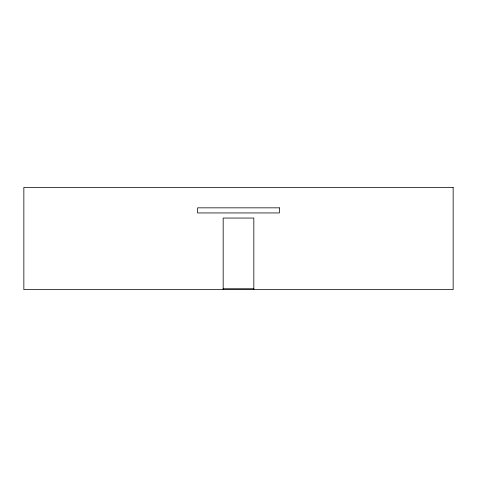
<?xml version="1.0" encoding="UTF-8"?>
<svg xmlns="http://www.w3.org/2000/svg" width="477" height="477" viewBox="0 0 477 477"><rect width="100%" height="100%" fill="white"/><g stroke="black" fill="none" stroke-linecap="round" stroke-linejoin="round"><path stroke-width="0.72" d="M223.17 288.758L253.83 288.758M253.83 289.605L253.83 218.055L223.17 218.055L223.17 289.605M453.15 187.395L23.85 187.395L23.85 289.605L453.15 289.605L453.15 187.395M279.385 207.835L197.615 207.835L197.615 212.945L279.385 212.945L279.385 207.835"/></g></svg>
